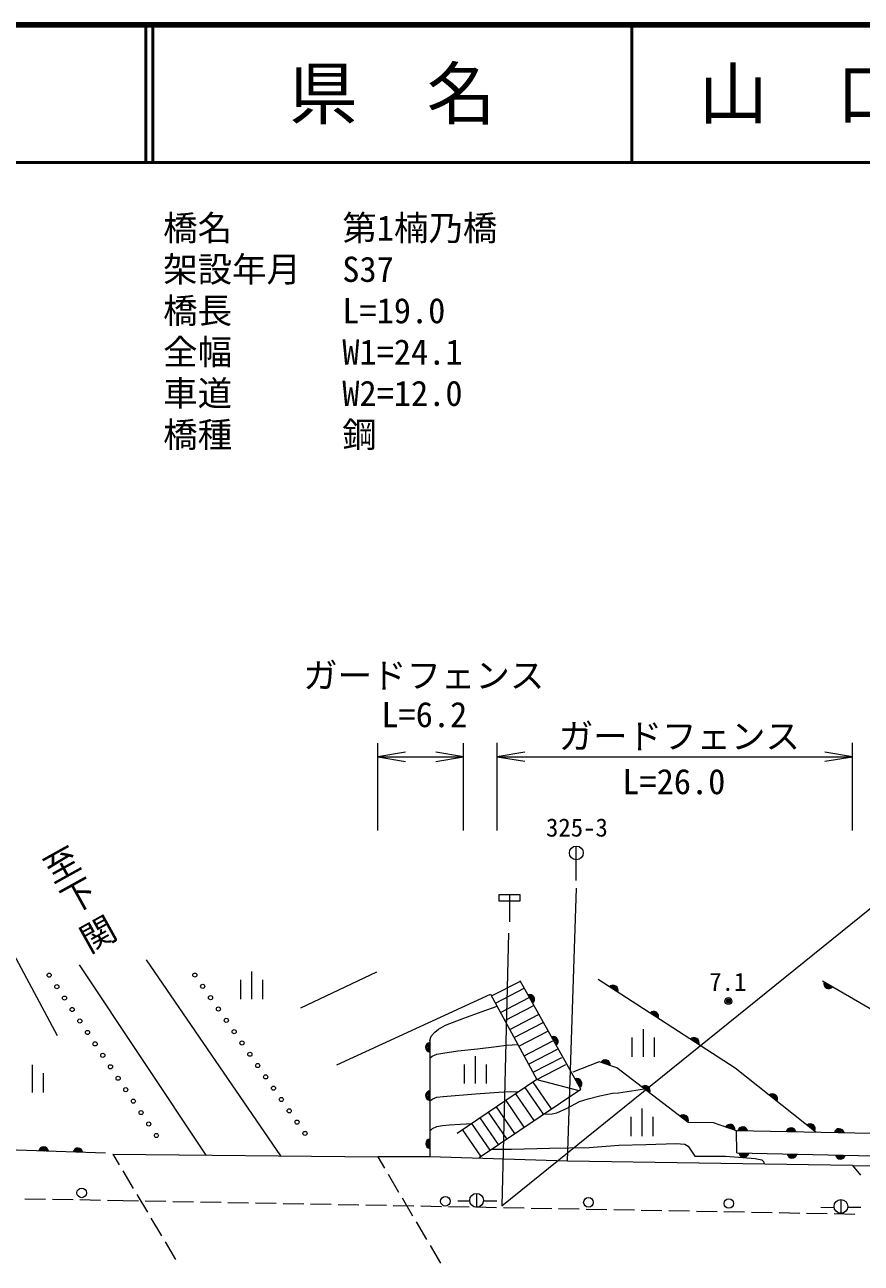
# Model space of a CAD drawing. Units: millimetres, scale not verified. Extents: x 40000 to 680000, y 20000 to 380000.
# Drawn here: x 288958 to 349659, y 290104 to 380000 of the extents above; entities that cross this region are included whole.
import ezdxf
from ezdxf.enums import TextEntityAlignment as Align

# ---------------------------------------------------------------- set-up
doc = ezdxf.new("R2010")
doc.units = ezdxf.units.MM
doc.header["$LTSCALE"] = 1000
doc.header["$PDMODE"] = 32
doc.header["$PDSIZE"] = 500
for name, color, linetype, lineweight in [('M-STR-HTXT', 7, 'Continuous', 13), ('M-STR-STR1', 1, 'Continuous', 13), ('M-STR-STRC', 7, 'Continuous', 13), ('M-TTL', 2, 'Continuous', 140), ('M-TTL-LINE', 7, 'Continuous', 50), ('M-WORK', 1, 'Continuous', 13)]:
    doc.layers.add(name, color=color, linetype=linetype, lineweight=lineweight)
doc.layers.add('M-TTL-TXT', color=7, linetype='Continuous')
doc.styles.add('ＭＳ ゴシック', font='')
doc.styles.get('ＭＳ ゴシック').set_extended_font_data('MS Gothic')

# ---------------------------------------------------------------- blocks, each defined once
blk = doc.blocks.new('open_arrow')
at = {"color": 0, "linetype": 'Continuous', "lineweight": -2}
blk.add_lwpolyline([(7.5, 1.25), (0, 0), (7.5, -1.25)], dxfattribs=at)

msp = doc.modelspace()

# ---------------------------------------------------------------- linework, layer by layer
at = {"layer": 'M-STR-HTXT'}
for p, q in [((314588, 321519), (314588, 327861)), ((320793, 321519), (320793, 327861)), ((323234, 321519), (323234, 327872)), ((349014, 321519), (349014, 327872)), ((314588, 326861), (320793, 326861)), ((323234, 326872), (349014, 326872))]:
    msp.add_line(p, q, dxfattribs=at)
at = {"layer": 'M-STR-STR1'}
for p, q in [((295344, 298016), (295807, 297237)), ((295344, 298016), (314588, 297819)), ((314588, 297819), (315074, 296996)), ((296063, 296808), (296831, 295519)), ((349014, 297191), (386955, 296611)), ((349014, 297191), (349606, 296487)), ((315328, 296565), (316090, 295273)), ((297087, 295089), (297855, 293801)), ((316343, 294842), (317105, 293550)), ((298110, 293371), (298878, 292082)), ((317359, 293119), (318121, 291827)), ((299134, 291653), (299902, 290364)), ((318375, 291397), (319137, 290104))]:
    msp.add_line(p, q, dxfattribs=at)
at = {"layer": 'M-STR-STRC'}
msp.add_line((323573, 294270), (362085, 325355), dxfattribs=at)
at = {"layer": 'M-TTL'}
msp.add_line((680000, 380000), (40000, 380000), dxfattribs=at)
at = {"layer": 'M-TTL-LINE'}
for p, q in [((297750, 380000), (297750, 370000)), ((298250, 380000), (298250, 370000)), ((333000, 380000), (333000, 370000)), ((40000, 370000), (680000, 370000))]:
    msp.add_line(p, q, dxfattribs=at)
at = {"layer": 'M-WORK'}
for p, q in [((328984, 317888), (328984, 320388)), ((323384, 316877), (324884, 316877)), ((323384, 316377), (323384, 316877)), ((324134, 316877), (324134, 314877)), ((324884, 316877), (324884, 316377)), ((328347, 297516), (328990, 317330)), ((324884, 316377), (323384, 316377)), ((324062, 314055), (323573, 294270)), ((288146, 312573), (291316, 306638)), ((307531, 297891), (297800, 312133)), ((292913, 311760), (302107, 297947)), ((305429, 309277), (305429, 311277)), ((308994, 308646), (314502, 311255)), ((304629, 309277), (304629, 310677)), ((306229, 309277), (306229, 310677)), ((322826, 309507), (324921, 310589)), ((329318, 302742), (324901, 310610)), ((311603, 304505), (322756, 309635)), ((323109, 308987), (325204, 310069)), ((323478, 308310), (325573, 309392)), ((323799, 307721), (325894, 308803)), ((324154, 307068), (326249, 308151)), ((324471, 306487), (326566, 307569)), ((324814, 305858), (326909, 306940)), ((333848, 305084), (333848, 307084)), ((318347, 306277), (318353, 297819)), ((325190, 305167), (327285, 306249)), ((333048, 305084), (333048, 306484)), ((334648, 305084), (334648, 306484)), ((321673, 303138), (321673, 305138)), ((325522, 304558), (327617, 305640)), ((325845, 303963), (327941, 305046)), ((289528, 302506), (289528, 304506)), ((290328, 302506), (290328, 303906)), ((320873, 303138), (320873, 304538)), ((322473, 303138), (322473, 304538)), ((326125, 303451), (328220, 304533)), ((327189, 301314), (325863, 303249)), ((326125, 303451), (329157, 302634)), ((321928, 297782), (329318, 302742)), ((325918, 300460), (324592, 302395)), ((326596, 300915), (325270, 302850)), ((324519, 299521), (323193, 301456)), ((325209, 299984), (323883, 301919)), ((333765, 299328), (333765, 301328)), ((323333, 298725), (322007, 300660)), ((323946, 299136), (322620, 301072)), ((332965, 299328), (332965, 300728)), ((334565, 299328), (334565, 300728)), ((322061, 297871), (320735, 299806)), ((322725, 298317), (321399, 300252)), ((387053, 298812), (340618, 299715)), ((340641, 298107), (340618, 299715)), ((318353, 297819), (314588, 297819)), ((328347, 297516), (318353, 297819)), ((340641, 298107), (387100, 297166)), ((349014, 297191), (328347, 297516)), ((321748, 295170), (321748, 294170)), ((288961, 294789), (290461, 294763)), ((290961, 294754), (292461, 294727)), ((292961, 294718), (294460, 294692)), ((294960, 294683), (296093, 294663)), ((296093, 294663), (297204, 294643)), ((297704, 294633), (299204, 294605)), ((299704, 294596), (301204, 294568)), ((301704, 294559), (303203, 294531)), ((303703, 294522), (305203, 294494)), ((305703, 294484), (307203, 294456)), ((307703, 294447), (309202, 294419)), ((309702, 294410), (311202, 294382)), ((311702, 294373), (313202, 294345)), ((313702, 294335), (315201, 294307)), ((315701, 294298), (317201, 294270)), ((317701, 294261), (319201, 294233)), ((319700, 294224), (321200, 294196)), ((320387, 294636), (321246, 294644)), ((321700, 294186), (323200, 294159)), ((322252, 294644), (323226, 294636)), ((323700, 294149), (325200, 294121)), ((325699, 294112), (327199, 294084)), ((327699, 294075), (329199, 294047)), ((329699, 294038), (331198, 294010)), ((331698, 294000), (333198, 293972)), ((333698, 293963), (335198, 293935)), ((346728, 294170), (347677, 294154)), ((348187, 294726), (348187, 293726)), ((348691, 294170), (349623, 294162)), ((335698, 293926), (337197, 293898)), ((337697, 293889), (339197, 293861)), ((339697, 293851), (341197, 293823)), ((341697, 293814), (343196, 293786)), ((343696, 293777), (345196, 293749)), ((345696, 293740), (347196, 293712)), ((347696, 293702), (349195, 293674))]:
    msp.add_line(p, q, dxfattribs=at)
for points in [[(294817, 298100), (283327, 298479), (279462, 305693), (152057, 302154), (147068, 312565)], [(346391, 299603), (340513, 304271), (330574, 310690)], [(346843, 310591), (353303, 306864), (358190, 303137), (362371, 299292)], [(322756, 309635), (326125, 303451), (320327, 299531)], [(318347, 306277), (318457, 306590), (318715, 306885), (318991, 307106), (319488, 307382), (320813, 307897), (322157, 308375), (323229, 308766)], [(318348, 304991), (318530, 305130), (318849, 305269), (319299, 305359), (320391, 305519), (321814, 305666), (323201, 305825), (323900, 305923), (324752, 305971)], [(340618, 299715), (338934, 300304), (337112, 300322), (331922, 304279), (330652, 304721), (328738, 303966)], [(318350, 301890), (318572, 302037), (318850, 302152), (319325, 302217), (321672, 302405), (323365, 302528), (324216, 302569), (324584, 302552), (324785, 302545)], [(326596, 300915), (327228, 300957), (327579, 301030), (328316, 301366), (329215, 301848), (329853, 302028), (330688, 302249), (331612, 302437), (332054, 302478), (333920, 302756)], [(318352, 299687), (318548, 299884), (318859, 300023), (319268, 300104), (319792, 300145), (320569, 300194), (321399, 300252)], [(322837, 298392), (324272, 298374), (327032, 298460), (329904, 298509), (332063, 298669), (334039, 298718), (336235, 298792), (336848, 298743), (337094, 298595), (337572, 297871), (339799, 297865), (341065, 297775), (341973, 297702), (342448, 297603), (342570, 297489), (342627, 297291)]]:
    msp.add_lwpolyline(points, dxfattribs=at)
for centre, radius in [((328984, 319888), 500), ((290727, 311013), 150), ((301297, 311020), 150), ((291283, 310182), 150), ((301868, 310199), 150), ((291839, 309350), 150), ((302439, 309378), 150), ((340021, 309137), 150), ((340021, 309137), 120), ((292395, 308519), 150), ((303010, 308557), 150), ((340021, 309137), 90), ((340021, 309137), 60), ((340021, 309137), 30), ((340021, 309137), 20), ((292951, 307688), 150), ((303581, 307736), 150), ((293507, 306857), 150), ((304152, 306915), 150), ((294062, 306026), 150), ((304723, 306094), 150), ((294618, 305194), 150), ((305294, 305273), 150), ((295174, 304363), 150), ((305864, 304452), 150), ((295730, 303532), 150), ((306435, 303631), 150), ((307006, 302810), 150), ((296286, 302701), 150), ((307577, 301989), 150), ((296842, 301869), 150), ((297398, 301038), 150), ((308148, 301168), 150), ((297954, 300207), 150), ((308719, 300347), 150), ((298510, 299376), 150), ((309290, 299526), 150), ((293092, 295212), 350), ((319485, 294604), 350), ((321748, 294670), 500), ((329865, 294521), 350), ((340052, 294439), 350), ((348187, 294226), 500)]:
    msp.add_circle(centre, radius, dxfattribs=at)
for centre, radius, start, end in [((331657, 309926), 354, 335.94169, 138.34687), ((331657, 309926), 283, 338.16573, 136.12283), ((347303, 310388), 354, 158.81577, 321.22095), ((347303, 310388), 283, 161.03981, 318.99691), ((347303, 310388), 212, 164.78614, 315.25058), ((347303, 310388), 142, 172.49787, 307.53886), ((347303, 310388), 100, 182.81553, 297.22119), ((325599, 309256), 354, 308.10742, 110.5126), ((325599, 309256), 283, 310.33146, 108.28856), ((325599, 309256), 212, 314.07778, 104.54223), ((325599, 309256), 142, 321.78951, 96.8305), ((325599, 309256), 100, 332.10718, 86.51284), ((331657, 309926), 212, 341.91205, 132.3765), ((331657, 309926), 142, 349.62378, 124.66477), ((331657, 309926), 100, 359.94145, 114.34711), ((334598, 308027), 354, 335.94169, 138.34687), ((334598, 308027), 283, 338.16573, 136.12283), ((334598, 308027), 212, 341.91205, 132.3765), ((334598, 308027), 142, 349.62378, 124.66477), ((334598, 308027), 100, 359.94145, 114.34711), ((327312, 306204), 354, 308.10742, 110.5126), ((318402, 305777), 354, 98.83897, 261.24415), ((318402, 305777), 283, 101.06301, 259.02011), ((318402, 305777), 212, 104.80933, 255.27378), ((318402, 305777), 142, 112.52106, 247.56205), ((318402, 305777), 100, 122.83873, 237.24439), ((327312, 306204), 283, 310.33146, 108.28856), ((327312, 306204), 212, 314.07778, 104.54223), ((327312, 306204), 142, 321.78951, 96.8305), ((327312, 306204), 100, 332.10718, 86.51284), ((337538, 306128), 354, 335.94169, 138.34687), ((337538, 306128), 283, 338.16573, 136.12283), ((337538, 306128), 212, 341.91205, 132.3765), ((337538, 306128), 142, 349.62378, 124.66477), ((337538, 306128), 100, 359.94145, 114.34711), ((331084, 304513), 354, 349.6184, 152.02358), ((331084, 304513), 283, 351.84244, 149.79954), ((331084, 304513), 212, 355.58877, 146.05322), ((331084, 304513), 142, 3.3005, 138.34149), ((331084, 304513), 100, 13.61816, 128.02382), ((329026, 303152), 354, 308.10742, 110.5126), ((329026, 303152), 283, 310.33146, 108.28856), ((329026, 303152), 212, 314.07778, 104.54223), ((329026, 303152), 142, 321.78951, 96.8305), ((329026, 303152), 100, 332.10718, 86.51284), ((333982, 302640), 354, 331.4751, 133.88028), ((318404, 302277), 354, 98.83897, 261.24415), ((318404, 302277), 283, 101.06301, 259.02011), ((318404, 302277), 212, 104.80933, 255.27378), ((318404, 302277), 142, 112.52106, 247.56205), ((318404, 302277), 100, 122.83873, 237.24439), ((333982, 302640), 283, 333.69914, 131.65624), ((333982, 302640), 212, 337.44547, 127.90992), ((333982, 302640), 142, 345.1572, 120.19819), ((333982, 302640), 100, 355.47486, 109.88052), ((343225, 302048), 354, 330.34169, 132.74687), ((343225, 302048), 283, 332.56573, 130.52283), ((343225, 302048), 212, 336.31206, 126.7765), ((343225, 302048), 142, 344.02378, 119.06477), ((343225, 302048), 100, 354.34145, 108.74711), ((336766, 300518), 354, 331.4751, 133.88028), ((336766, 300518), 283, 333.69914, 131.65624), ((336766, 300518), 212, 337.44547, 127.90992), ((336766, 300518), 142, 345.1572, 120.19819), ((336766, 300518), 100, 355.47486, 109.88052), ((340128, 299829), 354, 349.52481, 151.92999), ((340128, 299829), 283, 351.74885, 149.70595), ((340128, 299829), 212, 355.49517, 145.95962), ((340128, 299829), 142, 3.2069, 138.24789), ((340128, 299829), 100, 13.52456, 127.93023), ((341061, 299652), 354, 7.6829, 170.08808), ((341061, 299652), 283, 9.90694, 167.86404), ((341061, 299652), 212, 13.65326, 164.11771), ((341061, 299652), 142, 21.36499, 156.40598), ((341061, 299652), 100, 31.68266, 146.08832), ((344560, 299584), 354, 7.6829, 170.08808), ((344560, 299584), 283, 9.90694, 167.86404), ((344560, 299584), 212, 13.65326, 164.11771), ((344560, 299584), 142, 21.36499, 156.40598), ((344560, 299584), 100, 31.68266, 146.08832), ((345966, 299871), 354, 330.34169, 132.74687), ((345966, 299871), 283, 332.56573, 130.52283), ((345966, 299871), 212, 336.31206, 126.7765), ((345966, 299871), 142, 344.02378, 119.06477), ((345966, 299871), 100, 354.34145, 108.74711), ((348060, 299516), 354, 7.6829, 170.08808), ((348060, 299516), 283, 9.90694, 167.86404), ((348060, 299516), 212, 13.65326, 164.11771), ((348060, 299516), 142, 21.36499, 156.40598), ((348060, 299516), 100, 31.68266, 146.08832), ((290319, 298194), 354, 6.90807, 169.31325), ((290319, 298194), 283, 9.13211, 167.08921), ((292818, 298111), 354, 6.90807, 169.31325), ((318407, 298777), 354, 98.83897, 261.24415), ((318407, 298777), 283, 101.06301, 259.02011), ((318407, 298777), 212, 104.80933, 255.27378), ((318407, 298777), 142, 112.52106, 247.56205), ((318407, 298777), 100, 122.83873, 237.24439), ((290319, 298194), 212, 12.87844, 163.34289), ((290319, 298194), 142, 20.59017, 155.63116), ((290319, 298194), 100, 30.90783, 145.31349), ((292818, 298111), 283, 9.13211, 167.08921), ((292818, 298111), 212, 12.87844, 163.34289), ((292818, 298111), 142, 20.59017, 155.63116), ((292818, 298111), 100, 30.90783, 145.31349), ((341142, 298151), 354, 187.63618, 350.04136), ((341142, 298151), 283, 189.86022, 347.81732), ((341142, 298151), 212, 193.60655, 344.07099), ((341142, 298151), 142, 201.31828, 336.35927), ((341142, 298151), 100, 211.63594, 326.0416), ((344641, 298080), 354, 187.63618, 350.04136), ((344641, 298080), 283, 189.86022, 347.81732), ((344641, 298080), 212, 193.60655, 344.07099), ((344641, 298080), 142, 201.31828, 336.35927), ((344641, 298080), 100, 211.63594, 326.0416), ((348141, 298009), 354, 187.63618, 350.04136), ((348141, 298009), 283, 189.86022, 347.81732), ((348141, 298009), 212, 193.60655, 344.07099), ((348141, 298009), 142, 201.31828, 336.35927), ((348141, 298009), 100, 211.63594, 326.0416)]:
    msp.add_arc(centre, radius, start, end, dxfattribs=at)
msp.add_point((340021, 309137), dxfattribs=at)

# ---------------------------------------------------------------- block references
at = {"layer": 'M-STR-HTXT', "xscale": 267, "yscale": 267}
for p in [(314588, 326861), (323234, 326872)]:
    msp.add_blockref('open_arrow', p, dxfattribs=at)
at = {"layer": 'M-STR-HTXT', "xscale": 267, "yscale": 267, "rotation": 180}
for p in [(320793, 326861), (349014, 326872)]:
    msp.add_blockref('open_arrow', p, dxfattribs=at)

# ---------------------------------------------------------------- texts
at = {"layer": 'M-STR-HTXT', "style": 'ＭＳ ゴシック'}
for s, p in [('橋名', (299000, 365250)), ('第1楠乃橋', (312000, 365250)), ('架設年月', (299000, 362250)), ('S37', (312000, 362250)), ('橋長', (299000, 359250)), ('L=19.0', (312000, 359250)), ('全幅', (299000, 356250)), ('W1=24.1', (312000, 356250)), ('車道', (299000, 353250)), ('W2=12.0', (312000, 353250)), ('橋種', (299000, 350250)), ('鋼', (312000, 350250))]:
    msp.add_text(s, height=1833, dxfattribs=at).set_placement(p, align=Align.MIDDLE_LEFT)
for p in [(317910, 332772), (336461, 328359)]:
    msp.add_text('ガードフェンス', height=1833, dxfattribs=at).set_placement(p, align=Align.MIDDLE_CENTER)
for s, p in [('L=6.2', (317952, 328465)), ('L=26.0', (336060, 323600))]:
    msp.add_text(s, height=1833, dxfattribs=at).set_placement(p, align=Align.BOTTOM_CENTER)
at = {"layer": 'M-TTL-TXT', "style": 'ＭＳ ゴシック'}
for s, p in [('県\u3000名', (315625, 375000)), ('山\u3000口\u3000県', (350375, 375000))]:
    msp.add_text(s, height=3666, dxfattribs=at).set_placement(p, align=Align.MIDDLE_CENTER)
at = {"layer": 'M-WORK', "style": 'ＭＳ ゴシック'}
for s, p in [('325-3', (329027, 321732)), ('7.1', (339978, 310534))]:
    msp.add_text(s, height=1320, dxfattribs=at).set_placement(p, align=Align.MIDDLE_CENTER)
for s, p in [('至', (291638, 319046)), ('下', (292871, 316774)), ('関', (294270, 313995))]:
    msp.add_text(s, height=1833, rotation=29.043, dxfattribs=at).set_placement(p, align=Align.MIDDLE_CENTER)

doc.saveas('drawing.dxf')
